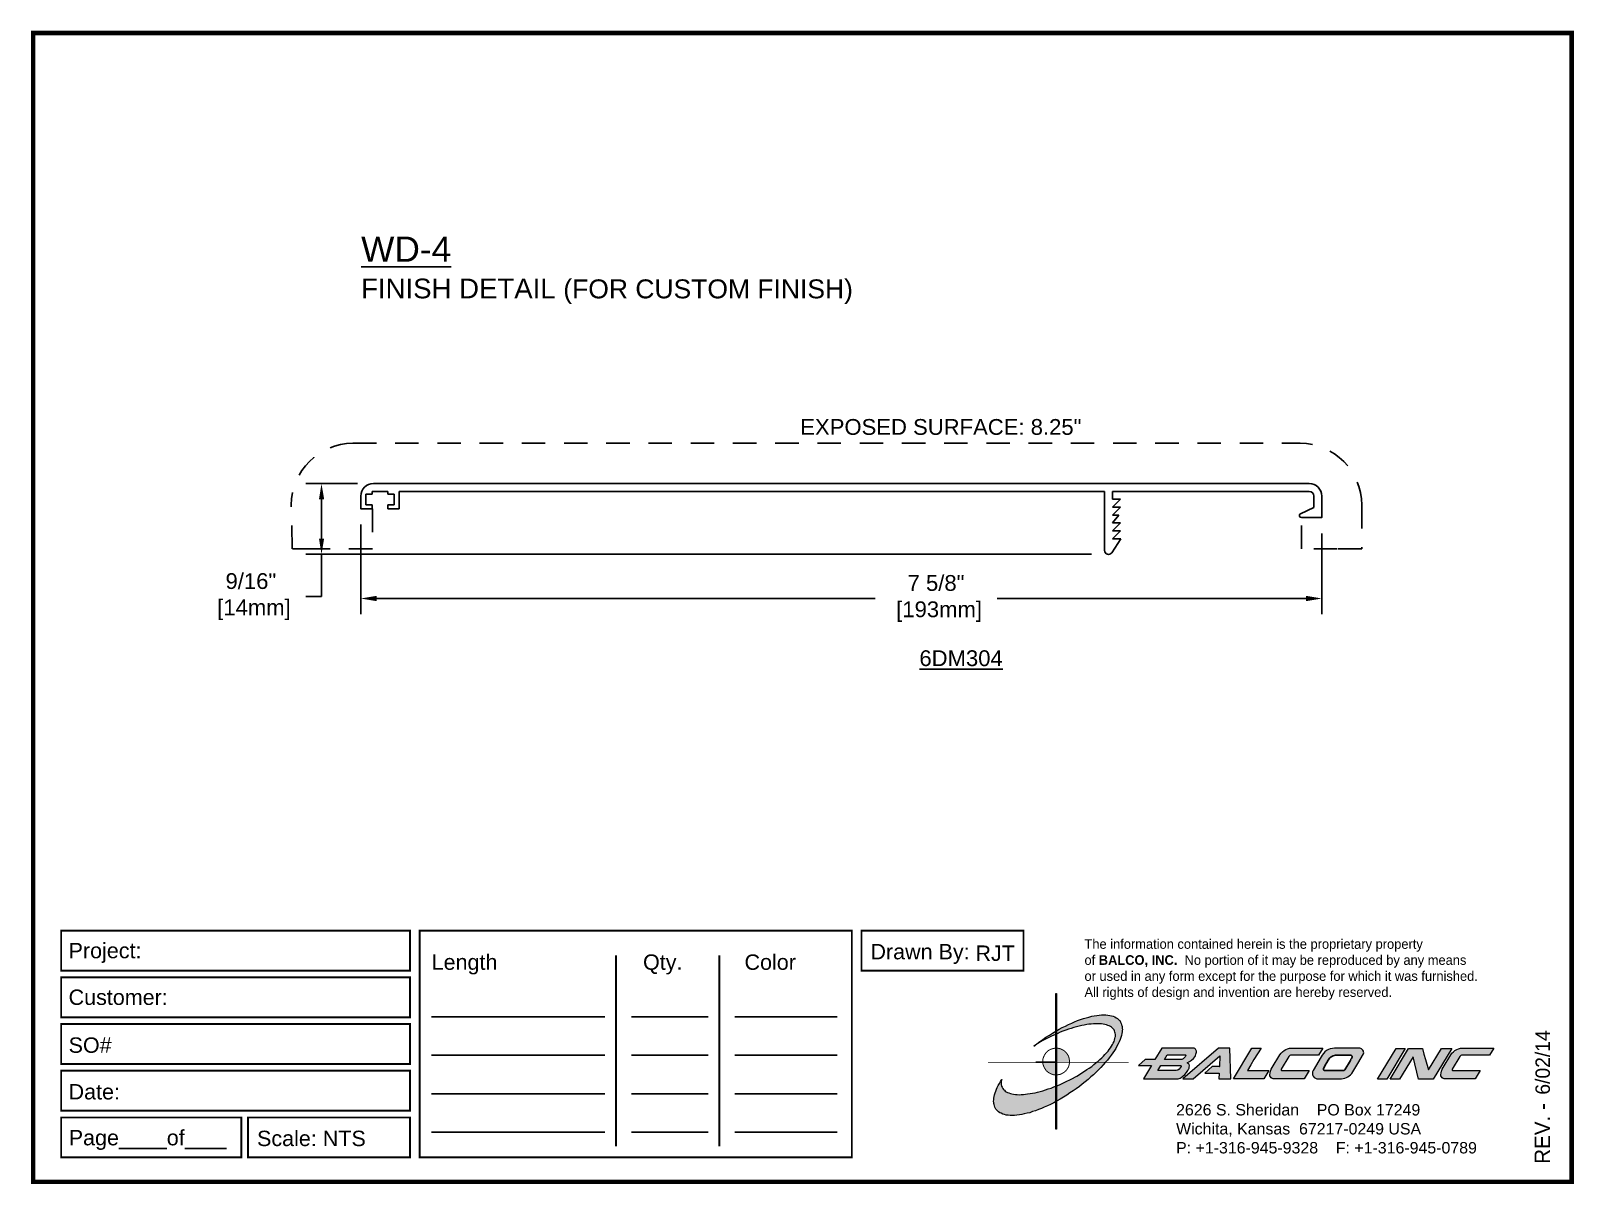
# Paper-space layout 'Finish Detail' of a CAD drawing. Header units: inches. Extents: x 0 to 10, y 0 to 7.5.
# The model-space entities are those that its viewports show. They can reach past a viewport. Long polylines and large blocks are cut down to what shows.
import ezdxf

# ---------------------------------------------------------------- set-up
doc = ezdxf.new("R2010")
doc.units = ezdxf.units.IN
doc.header["$MEASUREMENT"] = 0
doc.linetypes.add('DASHED2', pattern=[0.375, 0.25, -0.125])
for name, color, linetype in [('Border', 7, 'Continuous'), ('Dimensions', 3, 'Continuous'), ('Metals', 7, 'Continuous'), ('Text', 2, 'Continuous')]:
    doc.layers.add(name, color=color, linetype=linetype)
doc.styles.add('arial', font='arial.ttf')
doc.styles.add('Copyright', font='ERASDEMI.TTF')
doc.dimstyles.new('ARIAL', dxfattribs={"dimtxt": 0.125, "dimasz": 0.125, "dimexe": 0.125, "dimexo": 0.125, "dimgap": 0.125, "dimtad": 0, "dimtih": 1, "dimtoh": 1, "dimdec": 4, "dimzin": 0, "dimdsep": 46, "dimlunit": 4, "dimtxsty": 'arial', "dimcen": 0.09, "dimadec": 0, "dimazin": 0, "dimtfac": 1, "dimtdec": 4, "dimtofl": 0, "dimtmove": 0, "dimatfit": 3, "dimfxl": 0, "dimfrac": 2, "dimtolj": 1, "dimtzin": 0, "dimarcsym": 0})

# ---------------------------------------------------------------- blocks, each defined once
blk = doc.blocks.new('ACADlogo')
h = blk.add_hatch(color=256)
h.paths.add_polyline_path([(-3.346, 1.223), (-3.351, 1.223), (-3.351, 0.979), (-3.346, 0.982)])
h.paths.add_polyline_path([(-3.346, 0.961), (-3.351, 0.959), (-3.351, 0.868), (-3.346, 0.868)])
h.paths.add_polyline_path([(-3.346, 0.777), (-3.351, 0.777), (-3.351, 0.699), (-3.351, 0.695), (-3.35, 0.695), (-3.346, 0.695)])
h.paths.add_polyline_path([(-3.346, 0.864), (-3.346, 0.868), (-3.35, 0.868), (-3.351, 0.868), (-3.351, 0.777), (-3.346, 0.777), (-3.346, 0.778), (-3.348, 0.778)])
h.paths.add_polyline_path([(-3.346, 0.524), (-3.351, 0.521), (-3.351, 0.342), (-3.346, 0.342)])
h.paths.add_polyline_path([(-3.346, 0.695), (-3.351, 0.695), (-3.351, 0.621), (-3.346, 0.623)])
h.paths.add_polyline_path([(-3.346, 0.623), (-3.351, 0.621), (-3.351, 0.521), (-3.346, 0.524)])
h.paths.add_polyline_path([(-3.346, 0.982), (-3.351, 0.979), (-3.351, 0.959), (-3.346, 0.961)])
h = blk.add_hatch(color=175)
h.paths.add_polyline_path([(-3.518, 0.573), (-3.534, 0.571), (-3.548, 0.569), (-3.562, 0.567), (-3.576, 0.567), (-3.589, 0.566), (-3.602, 0.567), (-3.614, 0.568), (-3.625, 0.569), (-3.636, 0.572), (-3.646, 0.574), (-3.656, 0.577), (-3.664, 0.581), (-3.673, 0.585), (-3.679, 0.589), (-3.685, 0.595), (-3.688, 0.598), (-3.691, 0.6), (-3.695, 0.607), (-3.699, 0.614), (-3.703, 0.621), (-3.704, 0.626), (-3.705, 0.631), (-3.706, 0.637), (-3.706, 0.642), (-3.705, 0.648), (-3.705, 0.653), (-3.703, 0.659), (-3.702, 0.665), (-3.71, 0.652), (-3.717, 0.639), (-3.725, 0.626), (-3.731, 0.613), (-3.737, 0.601), (-3.741, 0.589), (-3.746, 0.577), (-3.749, 0.566), (-3.751, 0.555), (-3.753, 0.544), (-3.754, 0.538), (-3.754, 0.533), (-3.755, 0.523), (-3.754, 0.513), (-3.753, 0.508), (-3.752, 0.503), (-3.75, 0.494), (-3.748, 0.486), (-3.743, 0.477), (-3.74, 0.473), (-3.738, 0.469), (-3.734, 0.465), (-3.73, 0.461), (-3.723, 0.455), (-3.715, 0.449), (-3.706, 0.445), (-3.695, 0.44), (-3.685, 0.437), (-3.674, 0.434), (-3.661, 0.432), (-3.648, 0.431), (-3.634, 0.431), (-3.62, 0.431), (-3.604, 0.433), (-3.588, 0.435), (-3.572, 0.438), (-3.556, 0.441), (-3.538, 0.445), (-3.52, 0.449), (-3.503, 0.456), (-3.483, 0.461), (-3.464, 0.469), (-3.445, 0.477), (-3.426, 0.485), (-3.406, 0.494), (-3.385, 0.503), (-3.364, 0.514), (-3.351, 0.521), (-3.351, 0.621), (-3.364, 0.616), (-3.382, 0.609), (-3.4, 0.603), (-3.418, 0.598), (-3.436, 0.592), (-3.453, 0.587), (-3.47, 0.583), (-3.486, 0.579), (-3.503, 0.576)])
h.paths.add_polyline_path([(-3.215, 0.687), (-3.251, 0.667), (-3.289, 0.649), (-3.327, 0.631), (-3.345, 0.623), (-3.346, 0.623), (-3.346, 0.524), (-3.343, 0.525), (-3.323, 0.537), (-3.302, 0.549), (-3.28, 0.563), (-3.259, 0.577), (-3.238, 0.59), (-3.218, 0.605), (-3.198, 0.62), (-3.179, 0.635), (-3.16, 0.65), (-3.141, 0.665), (-3.123, 0.681), (-3.106, 0.696), (-3.089, 0.712), (-3.074, 0.727), (-3.058, 0.743), (-3.043, 0.759), (-3.03, 0.775), (-3.028, 0.777), (-3.085, 0.777), (-3.091, 0.772), (-3.105, 0.761), (-3.118, 0.75), (-3.134, 0.739), (-3.149, 0.729), (-3.165, 0.718), (-3.182, 0.707), (-3.198, 0.697)])
h.paths.add_polyline_path([(-2.921, 1.009), (-2.922, 1.015), (-2.924, 1.02), (-2.926, 1.029), (-2.931, 1.038), (-2.934, 1.043), (-2.936, 1.047), (-2.94, 1.05), (-2.943, 1.054), (-2.951, 1.06), (-2.959, 1.066), (-2.968, 1.071), (-2.978, 1.075), (-2.989, 1.079), (-3, 1.081), (-3.013, 1.083), (-3.026, 1.084), (-3.04, 1.084), (-3.054, 1.084), (-3.07, 1.083), (-3.085, 1.081), (-3.102, 1.079), (-3.118, 1.075), (-3.136, 1.07), (-3.153, 1.066), (-3.171, 1.06), (-3.191, 1.054), (-3.21, 1.047), (-3.229, 1.039), (-3.248, 1.031), (-3.268, 1.022), (-3.289, 1.012), (-3.31, 1.002), (-3.33, 0.991), (-3.346, 0.982), (-3.346, 0.961), (-3.342, 0.962), (-3.323, 0.971), (-3.305, 0.978), (-3.287, 0.984), (-3.268, 0.991), (-3.251, 0.996), (-3.234, 1.002), (-3.216, 1.007), (-3.199, 1.011), (-3.182, 1.015), (-3.167, 1.018), (-3.15, 1.021), (-3.136, 1.023), (-3.121, 1.025), (-3.107, 1.026), (-3.093, 1.026), (-3.079, 1.027), (-3.067, 1.026), (-3.054, 1.026), (-3.043, 1.025), (-3.032, 1.022), (-3.022, 1.02), (-3.013, 1.016), (-3.004, 1.013), (-2.997, 1.009), (-2.989, 1.005), (-2.983, 0.999), (-2.98, 0.996), (-2.978, 0.994), (-2.973, 0.987), (-2.969, 0.981), (-2.967, 0.973), (-2.965, 0.965), (-2.964, 0.957), (-2.964, 0.949), (-2.964, 0.944), (-2.965, 0.94), (-2.967, 0.93), (-2.969, 0.921), (-2.973, 0.911), (-2.978, 0.901), (-2.983, 0.891), (-2.989, 0.881), (-2.996, 0.871), (-3.004, 0.86), (-3.012, 0.849), (-3.021, 0.838), (-3.032, 0.827), (-3.042, 0.816), (-3.053, 0.805), (-3.065, 0.794), (-3.077, 0.783), (-3.085, 0.777), (-3.028, 0.777), (-3.016, 0.791), (-3.004, 0.806), (-2.992, 0.822), (-2.981, 0.837), (-2.971, 0.852), (-2.962, 0.866), (-2.954, 0.882), (-2.946, 0.896), (-2.939, 0.91), (-2.934, 0.924), (-2.929, 0.938), (-2.926, 0.944), (-2.925, 0.951), (-2.922, 0.963), (-2.92, 0.975), (-2.92, 0.982), (-2.919, 0.987), (-2.92, 0.999), (-2.92, 1.005)])
h.paths.add_polyline_path([(-3.372, 0.966), (-3.393, 0.953), (-3.415, 0.94), (-3.435, 0.925), (-3.455, 0.911), (-3.475, 0.897), (-3.494, 0.882), (-3.468, 0.898), (-3.439, 0.915), (-3.41, 0.93), (-3.396, 0.938), (-3.38, 0.945), (-3.351, 0.959), (-3.351, 0.979)])
h = blk.add_hatch(color=256)
h.paths.add_polyline_path([(-3.268, 0.814), (-3.27, 0.819), (-3.273, 0.824), (-3.276, 0.828), (-3.279, 0.833), (-3.282, 0.837), (-3.286, 0.841), (-3.29, 0.845), (-3.294, 0.849), (-3.298, 0.852), (-3.303, 0.855), (-3.308, 0.858), (-3.313, 0.86), (-3.318, 0.863), (-3.323, 0.864), (-3.328, 0.866), (-3.334, 0.867), (-3.339, 0.868), (-3.345, 0.868), (-3.346, 0.868), (-3.346, 0.777), (-3.335, 0.777), (-3.262, 0.777), (-3.262, 0.781), (-3.262, 0.787), (-3.263, 0.792), (-3.264, 0.798), (-3.265, 0.803), (-3.266, 0.808)])
h.paths.add_polyline_path([(-3.351, 0.777), (-3.436, 0.777), (-3.435, 0.773), (-3.435, 0.768), (-3.434, 0.762), (-3.432, 0.757), (-3.431, 0.752), (-3.428, 0.747), (-3.426, 0.742), (-3.423, 0.737), (-3.42, 0.732), (-3.417, 0.728), (-3.414, 0.723), (-3.41, 0.719), (-3.406, 0.716), (-3.401, 0.712), (-3.397, 0.709), (-3.392, 0.706), (-3.387, 0.704), (-3.382, 0.701), (-3.377, 0.699), (-3.372, 0.698), (-3.367, 0.696), (-3.361, 0.695), (-3.356, 0.695), (-3.351, 0.695)])
h.paths.add_polyline_path([(-3.346, 0.868), (-3.35, 0.868), (-3.351, 0.868), (-3.351, 0.777), (-3.346, 0.777)])
h = blk.add_hatch(color=256)
h.paths.add_polyline_path([(-2.438, 0.844, 0.412988), (-2.461, 0.869), (-2.663, 0.869), (-2.707, 0.794), (-2.771, 0.794), (-2.815, 0.755), (-2.73, 0.755), (-2.781, 0.668), (-2.563, 0.668, 0.107996), (-2.538, 0.677, 0.108939), (-2.494, 0.724, 0.080345), (-2.483, 0.745, 0.419497), (-2.499, 0.773, 0.149928), (-2.447, 0.815, 0.134283)])
h.paths.add_polyline_path([(-2.507, 0.821, -0.209012), (-2.532, 0.794), (-2.538, 0.794), (-2.646, 0.794), (-2.627, 0.825), (-2.51, 0.825, -0.56619)], flags=16)
h.paths.add_polyline_path([(-2.538, 0.75, -0.241309), (-2.569, 0.722), (-2.688, 0.722), (-2.669, 0.755), (-2.541, 0.755, -0.56619)], flags=16)
for points in [[(-2.285, 0.819), (-2.287, 0.748), (-2.335, 0.748), (-2.383, 0.705), (-2.29, 0.705), (-2.292, 0.668), (-2.215, 0.668), (-2.221, 0.869), (-2.295, 0.869), (-2.527, 0.668), (-2.458, 0.668)], [(-2.018, 0.869), (-2.079, 0.869), (-2.198, 0.668), (-2, 0.668), (-1.968, 0.722), (-2.107, 0.722), (-2.085, 0.759), (-2.064, 0.794)], [(-1.617, 0.869), (-1.807, 0.869, 0.270182), (-1.896, 0.825), (-1.946, 0.742, 0.109019), (-1.961, 0.695, 0.340665), (-1.945, 0.672, 0.129907), (-1.923, 0.668), (-1.738, 0.668), (-1.706, 0.722), (-1.878, 0.722), (-1.882, 0.722, -0.601242), (-1.887, 0.731), (-1.838, 0.813, -0.253048), (-1.821, 0.823), (-1.645, 0.823)], [(-1.083, 0.867), (-1.14, 0.867), (-1.261, 0.667), (-1.26, 0.667), (-1.202, 0.667)], [(-0.96, 0.83), (-0.969, 0.867), (-1.061, 0.867), (-1.179, 0.667), (-1.12, 0.667), (-1.031, 0.812), (-0.995, 0.667), (-0.9, 0.667), (-0.778, 0.867), (-0.846, 0.867), (-0.931, 0.727), (-0.951, 0.795)], [(-0.507, 0.869), (-0.697, 0.869, 0.270182), (-0.786, 0.825), (-0.836, 0.742, 0.109019), (-0.85, 0.695, 0.340665), (-0.835, 0.672, 0.129907), (-0.812, 0.668), (-0.628, 0.668), (-0.595, 0.722), (-0.768, 0.722), (-0.772, 0.722, -0.601242), (-0.777, 0.731), (-0.728, 0.813, -0.253048), (-0.71, 0.823), (-0.534, 0.823)], [(-3.346, 0.623), (-3.351, 0.621), (-3.351, 0.521), (-3.346, 0.524)]]:
    blk.add_hatch(color=256).paths.add_polyline_path(points)
h = blk.add_hatch(color=256)
h.paths.add_polyline_path([(-1.377, 0.868), (-1.383, 0.868), (-1.383, 0.868), (-1.44, 0.868), (-1.492, 0.868), (-1.541, 0.868, 0.297712), (-1.628, 0.811), (-1.68, 0.723, 0.585116), (-1.646, 0.668), (-1.506, 0.668, 0.210586), (-1.429, 0.703), (-1.415, 0.726), (-1.389, 0.769), (-1.352, 0.831, 0.4352)])
h.paths.add_polyline_path([(-1.437, 0.823, -0.603783), (-1.428, 0.805), (-1.431, 0.801), (-1.434, 0.796), (-1.438, 0.789), (-1.474, 0.728, -0.229001), (-1.489, 0.722), (-1.494, 0.722), (-1.501, 0.722), (-1.597, 0.722), (-1.604, 0.722, -0.492401), (-1.613, 0.734), (-1.601, 0.757), (-1.591, 0.775), (-1.582, 0.791, -0.238368), (-1.535, 0.823)], flags=16)
for q in [(-3.48, 0.777), (-3.351, 0.642)]:
    blk.add_line((-3.351, 0.777), q)
at = {"color": 7, "lineweight": 0}
for points in [[(-3.351, 1.223), (-3.346, 1.223), (-3.346, 0.342), (-3.351, 0.342), (-3.351, 1.223)], [(-2.292, 0.668), (-2.215, 0.668), (-2.221, 0.869), (-2.295, 0.869), (-2.527, 0.668), (-2.458, 0.668), (-2.285, 0.819), (-2.287, 0.748), (-2.286, 0.748), (-2.335, 0.748), (-2.383, 0.705), (-2.29, 0.705), (-2.292, 0.668), (-2.292, 0.668)], [(-2.198, 0.668), (-2.079, 0.869), (-2.018, 0.869), (-2.064, 0.794), (-2.085, 0.759), (-2.107, 0.722), (-1.968, 0.722), (-2, 0.668), (-2.198, 0.668), (-2.198, 0.668)], [(-1.383, 0.868), (-1.383, 0.868)], [(-1.261, 0.667), (-1.14, 0.867), (-1.083, 0.867), (-1.202, 0.667), (-1.26, 0.667), (-1.261, 0.667), (-1.261, 0.667)], [(-0.9, 0.667), (-0.995, 0.667), (-1.031, 0.812), (-1.12, 0.667), (-1.179, 0.667), (-1.061, 0.867), (-0.969, 0.867), (-0.96, 0.83), (-0.951, 0.795), (-0.931, 0.727), (-0.846, 0.867), (-0.778, 0.867), (-0.9, 0.667), (-0.9, 0.667)]]:
    blk.add_lwpolyline(points, dxfattribs=at)
at = {"color": 175, "lineweight": 0}
blk.add_lwpolyline([(-2.926, 1.029), (-2.924, 1.02), (-2.922, 1.015), (-2.921, 1.009), (-2.92, 1.005), (-2.92, 0.999), (-2.919, 0.987), (-2.92, 0.982), (-2.92, 0.975), (-2.922, 0.963), (-2.925, 0.951), (-2.926, 0.944), (-2.929, 0.938), (-2.934, 0.924), (-2.939, 0.91), (-2.946, 0.896), (-2.954, 0.882), (-2.962, 0.866), (-2.971, 0.852), (-2.981, 0.837), (-2.992, 0.822), (-3.004, 0.806), (-3.016, 0.791), (-3.03, 0.775), (-3.043, 0.759), (-3.058, 0.743), (-3.074, 0.727), (-3.089, 0.712), (-3.106, 0.696), (-3.123, 0.681), (-3.141, 0.665), (-3.16, 0.65), (-3.179, 0.635), (-3.198, 0.62), (-3.218, 0.605), (-3.238, 0.59), (-3.259, 0.577), (-3.28, 0.563), (-3.302, 0.549), (-3.323, 0.537), (-3.343, 0.525), (-3.364, 0.514), (-3.385, 0.503), (-3.406, 0.494), (-3.426, 0.485), (-3.445, 0.477), (-3.464, 0.469), (-3.483, 0.461), (-3.503, 0.456), (-3.52, 0.449), (-3.538, 0.445), (-3.556, 0.441), (-3.572, 0.438), (-3.588, 0.435), (-3.604, 0.433), (-3.62, 0.431), (-3.634, 0.431), (-3.648, 0.431), (-3.661, 0.432), (-3.674, 0.434), (-3.685, 0.437), (-3.695, 0.44), (-3.706, 0.445), (-3.715, 0.449), (-3.723, 0.455), (-3.73, 0.461), (-3.734, 0.465), (-3.738, 0.469), (-3.74, 0.473), (-3.743, 0.477), (-3.748, 0.486), (-3.75, 0.494), (-3.752, 0.503), (-3.753, 0.508), (-3.754, 0.513), (-3.755, 0.523), (-3.754, 0.533), (-3.754, 0.538), (-3.753, 0.544), (-3.751, 0.555), (-3.749, 0.566), (-3.746, 0.577), (-3.741, 0.589), (-3.737, 0.601), (-3.731, 0.613), (-3.725, 0.626), (-3.717, 0.639), (-3.71, 0.652), (-3.702, 0.665), (-3.703, 0.659), (-3.705, 0.653), (-3.705, 0.648), (-3.706, 0.642), (-3.706, 0.637), (-3.705, 0.631), (-3.704, 0.626), (-3.703, 0.621), (-3.699, 0.614), (-3.695, 0.607), (-3.691, 0.6), (-3.688, 0.598), (-3.685, 0.595), (-3.679, 0.589), (-3.673, 0.585), (-3.664, 0.581), (-3.656, 0.577), (-3.646, 0.574), (-3.636, 0.572), (-3.625, 0.569), (-3.614, 0.568), (-3.602, 0.567), (-3.589, 0.566), (-3.576, 0.567), (-3.562, 0.567), (-3.548, 0.569), (-3.534, 0.571), (-3.518, 0.573), (-3.503, 0.576), (-3.486, 0.579), (-3.47, 0.583), (-3.453, 0.587), (-3.436, 0.592), (-3.418, 0.598), (-3.4, 0.603), (-3.382, 0.609), (-3.364, 0.616), (-3.345, 0.623), (-3.327, 0.631), (-3.289, 0.649), (-3.251, 0.667), (-3.215, 0.687), (-3.198, 0.697), (-3.182, 0.707), (-3.165, 0.718), (-3.149, 0.729), (-3.134, 0.739), (-3.118, 0.75), (-3.105, 0.761), (-3.091, 0.772), (-3.077, 0.783), (-3.065, 0.794), (-3.053, 0.805), (-3.042, 0.816), (-3.032, 0.827), (-3.021, 0.838), (-3.012, 0.849), (-3.004, 0.86), (-2.996, 0.871), (-2.989, 0.881), (-2.983, 0.891), (-2.978, 0.901), (-2.973, 0.911), (-2.969, 0.921), (-2.967, 0.93), (-2.965, 0.94), (-2.964, 0.944), (-2.964, 0.949), (-2.964, 0.957), (-2.965, 0.965), (-2.967, 0.973), (-2.969, 0.981), (-2.973, 0.987), (-2.978, 0.994), (-2.98, 0.996), (-2.983, 0.999), (-2.989, 1.005), (-2.997, 1.009), (-3.004, 1.013), (-3.013, 1.016), (-3.022, 1.02), (-3.032, 1.022), (-3.043, 1.025), (-3.054, 1.026), (-3.067, 1.026), (-3.079, 1.027), (-3.093, 1.026), (-3.107, 1.026), (-3.121, 1.025), (-3.136, 1.023), (-3.15, 1.021), (-3.167, 1.018), (-3.182, 1.015), (-3.199, 1.011), (-3.216, 1.007), (-3.234, 1.002), (-3.251, 0.996), (-3.268, 0.991), (-3.287, 0.984), (-3.305, 0.978), (-3.323, 0.971), (-3.342, 0.962), (-3.38, 0.945), (-3.396, 0.938), (-3.41, 0.93), (-3.439, 0.915), (-3.468, 0.898), (-3.494, 0.882), (-3.475, 0.897), (-3.455, 0.911), (-3.435, 0.925), (-3.415, 0.94), (-3.393, 0.953), (-3.372, 0.966), (-3.351, 0.979), (-3.33, 0.991), (-3.31, 1.002), (-3.289, 1.012), (-3.268, 1.022), (-3.248, 1.031), (-3.229, 1.039), (-3.21, 1.047), (-3.191, 1.054), (-3.171, 1.06), (-3.153, 1.066), (-3.136, 1.07), (-3.118, 1.075), (-3.102, 1.079), (-3.085, 1.081), (-3.07, 1.083), (-3.054, 1.084), (-3.04, 1.084), (-3.026, 1.084), (-3.013, 1.083), (-3, 1.081), (-2.989, 1.079), (-2.978, 1.075), (-2.968, 1.071), (-2.959, 1.066), (-2.951, 1.06), (-2.943, 1.054), (-2.94, 1.05), (-2.936, 1.047), (-2.934, 1.043), (-2.931, 1.038), (-2.926, 1.029), (-2.926, 1.029)], dxfattribs=at)
at = {"color": 7, "lineweight": 0, "const_width": 0.0064}
blk.add_lwpolyline([(-3.262, 0.781), (-3.262, 0.787), (-3.263, 0.792), (-3.264, 0.798), (-3.265, 0.803), (-3.266, 0.808), (-3.268, 0.814), (-3.27, 0.819), (-3.273, 0.824), (-3.276, 0.828), (-3.279, 0.833), (-3.282, 0.837), (-3.286, 0.841), (-3.29, 0.845), (-3.294, 0.849), (-3.298, 0.852), (-3.303, 0.855), (-3.308, 0.858), (-3.313, 0.86), (-3.318, 0.863), (-3.323, 0.864), (-3.328, 0.866), (-3.334, 0.867), (-3.339, 0.868), (-3.345, 0.868), (-3.35, 0.868), (-3.356, 0.868), (-3.361, 0.867), (-3.367, 0.866), (-3.372, 0.865), (-3.377, 0.863), (-3.382, 0.862), (-3.387, 0.859), (-3.392, 0.857), (-3.397, 0.854), (-3.401, 0.851), (-3.406, 0.847), (-3.41, 0.843), (-3.414, 0.839), (-3.417, 0.835), (-3.42, 0.831), (-3.423, 0.826), (-3.426, 0.821), (-3.428, 0.816), (-3.431, 0.811), (-3.432, 0.806), (-3.434, 0.801), (-3.435, 0.795), (-3.435, 0.79), (-3.436, 0.784), (-3.436, 0.779), (-3.435, 0.773), (-3.435, 0.768), (-3.434, 0.762), (-3.432, 0.757), (-3.431, 0.752), (-3.428, 0.747), (-3.426, 0.742), (-3.423, 0.737), (-3.42, 0.732), (-3.417, 0.728), (-3.414, 0.723), (-3.41, 0.719), (-3.406, 0.716), (-3.401, 0.712), (-3.397, 0.709), (-3.392, 0.706), (-3.387, 0.704), (-3.382, 0.701), (-3.377, 0.699), (-3.372, 0.698), (-3.367, 0.696), (-3.361, 0.695), (-3.356, 0.695), (-3.35, 0.695), (-3.345, 0.695), (-3.339, 0.695), (-3.334, 0.696), (-3.328, 0.697), (-3.323, 0.698), (-3.318, 0.7), (-3.313, 0.702), (-3.308, 0.705), (-3.303, 0.708), (-3.298, 0.711), (-3.294, 0.714), (-3.29, 0.718), (-3.286, 0.721), (-3.282, 0.726), (-3.279, 0.73), (-3.276, 0.734), (-3.273, 0.739), (-3.27, 0.744), (-3.268, 0.749), (-3.266, 0.754), (-3.265, 0.76), (-3.264, 0.765), (-3.263, 0.77), (-3.262, 0.776), (-3.262, 0.781)], dxfattribs=at)
at = {"color": 7, "lineweight": 0}
for points in [[(-2.447, 0.815, 0.130368), (-2.438, 0.843, 0.448367), (-2.463, 0.869), (-2.663, 0.869), (-2.707, 0.794), (-2.771, 0.794), (-2.815, 0.755), (-2.73, 0.755), (-2.781, 0.668), (-2.563, 0.668, 0.107996), (-2.538, 0.677, 0.108939), (-2.494, 0.724, 0.077395), (-2.484, 0.744, 0.430878), (-2.499, 0.773, 0.149928)], [(-2.507, 0.821, -0.209012), (-2.532, 0.794), (-2.538, 0.794), (-2.646, 0.794), (-2.627, 0.825), (-2.512, 0.825), (-2.509, 0.825, -0.531288)], [(-1.838, 0.813), (-1.887, 0.731, 0.587385), (-1.882, 0.722), (-1.878, 0.722), (-1.706, 0.722), (-1.738, 0.668), (-1.923, 0.668, -0.129907), (-1.945, 0.672, -0.349839), (-1.961, 0.696, -0.107341), (-1.946, 0.742), (-1.896, 0.825, -0.270182), (-1.807, 0.869), (-1.617, 0.869), (-1.645, 0.823), (-1.821, 0.823, 0.252436)], [(-1.68, 0.723, 0.585116), (-1.646, 0.668), (-1.506, 0.668, 0.210586), (-1.429, 0.703), (-1.415, 0.726), (-1.389, 0.769), (-1.352, 0.831, 0.4352), (-1.377, 0.868), (-1.383, 0.868), (-1.383, 0.868), (-1.44, 0.868), (-1.492, 0.868), (-1.541, 0.868, 0.297712), (-1.628, 0.811)], [(-0.728, 0.813), (-0.777, 0.731, 0.587385), (-0.772, 0.722), (-0.768, 0.722), (-0.595, 0.722), (-0.628, 0.668), (-0.812, 0.668, -0.129907), (-0.835, 0.672, -0.349839), (-0.85, 0.696, -0.107341), (-0.836, 0.742), (-0.786, 0.825, -0.270182), (-0.697, 0.869), (-0.507, 0.869), (-0.534, 0.823), (-0.71, 0.823, 0.252436)], [(-2.569, 0.722), (-2.688, 0.722), (-2.669, 0.755), (-2.543, 0.755), (-2.54, 0.755, -0.531288), (-2.538, 0.75, -0.241309)]]:
    blk.add_lwpolyline(points, format="xyb", close=True, dxfattribs=at)
blk.add_lwpolyline([(-1.437, 0.823), (-1.535, 0.823, 0.238368), (-1.582, 0.791), (-1.591, 0.775), (-1.601, 0.757), (-1.613, 0.734, 0.490298), (-1.604, 0.722), (-1.597, 0.722), (-1.501, 0.722), (-1.494, 0.722), (-1.489, 0.722, 0.229001), (-1.474, 0.728), (-1.438, 0.789), (-1.434, 0.796), (-1.431, 0.801), (-1.428, 0.805, 0.603783)], format="xyb", close=True)
blk.add_lwpolyline([(-2.879, 0.777, 0.00455, 0.00455, 0), (-3.791, 0.777, 0.00183, 0.00183, 0), (-3.791, 0.777, 0.00183, 0.00183, 0)], format="xyseb", dxfattribs=at)
blk = doc.blocks.new('Quantity Data')
at = {"layer": 'Border', "color": 253}
for p, q in [((2.755, 1.254), (3.881, 1.254)), ((4.054, 1.254), (4.553, 1.254)), ((4.725, 1.254), (5.389, 1.254)), ((2.755, 1.004), (3.881, 1.004)), ((4.054, 1.004), (4.553, 1.004)), ((4.725, 1.004), (5.389, 1.004)), ((2.755, 0.754), (3.881, 0.754)), ((4.054, 0.754), (4.553, 0.754)), ((4.725, 0.754), (5.389, 0.754)), ((2.755, 0.504), (3.881, 0.504)), ((4.054, 0.504), (4.553, 0.504)), ((4.725, 0.504), (5.389, 0.504))]:
    blk.add_line(p, q, dxfattribs=at)
at = {"layer": 'Border', "const_width": 0.0125}
blk.add_lwpolyline([(5.485, 0.341), (2.678, 0.341), (2.678, 1.813), (5.485, 1.813)], close=True, dxfattribs=at)
for points in [[(3.953, 1.653), (3.953, 0.412)], [(4.625, 1.653), (4.625, 0.412)]]:
    blk.add_lwpolyline(points, dxfattribs=at)
at = {"layer": 'Border', "style": 'arial'}
for s, p in [('Length', (2.756, 1.559)), ('Qty.', (4.129, 1.559)), ('Color', (4.788, 1.559))]:
    blk.add_text(s, height=0.1, dxfattribs=at).set_placement(p)
blk = doc.blocks.new('Drawn By')
at = {"layer": 'Border', "const_width": 0.0125}
blk.add_lwpolyline([(5.38, 1.813), (6.432, 1.813), (6.432, 1.554), (5.38, 1.554)], close=True, dxfattribs=at)
at = {"layer": 'Border', "style": 'arial'}
blk.add_text('Drawn By: ', height=0.1, dxfattribs=at).set_placement((5.438, 1.627))
blk.add_attdef('XXX', (6.12, 1.617), '', height=0.1, dxfattribs=at)
blk = doc.blocks.new('Project Info')
at = {"layer": 'Border', "const_width": 0.0125}
for points in [[(0.182, 1.813), (2.448, 1.813), (2.448, 1.554), (0.182, 1.554)], [(0.182, 1.51), (2.448, 1.51), (2.448, 1.251), (0.182, 1.251)], [(0.182, 1.207), (2.448, 1.207), (2.448, 0.947), (0.182, 0.947)], [(0.182, 0.904), (2.448, 0.904), (2.448, 0.644), (0.182, 0.644)], [(0.182, 0.6), (1.352, 0.6), (1.352, 0.341), (0.182, 0.341)], [(1.396, 0.6), (2.448, 0.6), (2.448, 0.341), (1.396, 0.341)]]:
    blk.add_lwpolyline(points, close=True, dxfattribs=at)
at = {"layer": 'Border', "style": 'arial'}
for s, p in [('Project:', (0.23, 1.634)), ('Customer:', (0.23, 1.331)), ('SO#', (0.23, 1.02)), ('Date:', (0.23, 0.717)), ('Page%%u        %%uof%%u       ', (0.231, 0.419)), ('Scale: NTS', (1.454, 0.414))]:
    blk.add_text(s, height=0.1, dxfattribs=at).set_placement(p)
blk = doc.blocks.new('REV')
at = {"style": 'Copyright'}
blk.add_text('REV. -', height=0.1, rotation=90, dxfattribs=at).set_placement((-0.142, 0.117))
at = {"style": 'Copyright', "flags": 4}
blk.add_attdef('REVISIONDATE', (-0.142, 0.566), '', height=0.0938, rotation=90, dxfattribs=at)
blk = doc.blocks.new('*D17')
at = {"layer": 'Defpoints', "color": 0}
for p in [(17.904, 4.713), (18.315, 4.713), (24.125, 4.153)]:
    blk.add_point(p, dxfattribs=at)
at = {"layer": 'Dimensions', "color": 0, "lineweight": -2}
for p, q in [((18.19, 4.713), (17.779, 4.713)), ((17.904, 4.588), (17.904, 4.278)), ((24, 4.153), (17.779, 4.153)), ((17.904, 4.153), (17.904, 3.818)), ((17.904, 3.818), (17.779, 3.818))]:
    blk.add_line(p, q, dxfattribs=at)
at = {"layer": 'Dimensions', "color": 0}
for points in [[(17.884, 4.588), (17.925, 4.588), (17.904, 4.713)], [(17.884, 4.278), (17.925, 4.278), (17.904, 4.153)]]:
    blk.add_solid(points, dxfattribs=at)
at = {"layer": 'Dimensions', "color": 0, "insert": (17.345, 3.818), "char_height": 0.125, "attachment_point": 5, "style": 'arial'}
blk.add_mtext('\\A1;9/16"\\P [14mm]', dxfattribs=at)
blk = doc.blocks.new('*D18')
at = {"layer": 'Defpoints', "color": 0}
for p in [(18.215, 4.513), (25.823, 4.443), (18.215, 3.803)]:
    blk.add_point(p, dxfattribs=at)
at = {"layer": 'Dimensions', "color": 0, "lineweight": -2}
for p, q in [((18.215, 4.388), (18.215, 3.678)), ((25.823, 4.318), (25.823, 3.678)), ((18.34, 3.803), (22.286, 3.803)), ((25.698, 3.803), (23.252, 3.803))]:
    blk.add_line(p, q, dxfattribs=at)
at = {"layer": 'Dimensions', "color": 0}
for points in [[(18.34, 3.824), (18.34, 3.782), (18.215, 3.803)], [(25.698, 3.824), (25.698, 3.782), (25.823, 3.803)]]:
    blk.add_solid(points, dxfattribs=at)
at = {"layer": 'Dimensions', "color": 0, "insert": (22.769, 3.803), "char_height": 0.125, "attachment_point": 5, "style": 'arial'}
blk.add_mtext('\\A1;7 5/8"\\P [193mm]', dxfattribs=at)

msp = doc.modelspace()

# ---------------------------------------------------------------- linework, layer by layer
for p, q in [((18.30503, 4.65142), (18.43003, 4.65142)), ((18.30503, 4.62842), (18.30503, 4.65142)), ((18.43003, 4.65142), (18.43003, 4.62842)), ((18.52003, 4.65142), (24.10303, 4.65142)), ((18.52003, 4.51342), (18.52003, 4.65142)), ((24.10303, 4.65142), (24.10303, 4.18267)), ((24.16503, 4.58892), (24.16503, 4.65142)), ((24.16503, 4.65142), (25.72303, 4.65142)), ((18.25503, 4.62842), (18.30503, 4.62842)), ((18.25503, 4.54342), (18.25503, 4.62842)), ((18.30503, 4.54342), (18.25503, 4.54342)), ((18.30503, 4.51342), (18.30503, 4.54342)), ((18.43003, 4.62842), (18.48003, 4.62842)), ((18.48003, 4.54342), (18.43003, 4.54342)), ((18.43003, 4.54342), (18.43003, 4.51342)), ((18.48003, 4.62842), (18.48003, 4.54342)), ((24.16503, 4.52642), (24.22803, 4.58892)), ((24.22803, 4.58892), (24.16503, 4.58892)), ((24.16503, 4.46392), (24.22803, 4.52642)), ((24.22803, 4.52642), (24.16503, 4.52642)), ((25.76103, 4.52342), (25.6543, 4.47394)), ((25.76103, 4.61342), (25.76103, 4.52342)), ((18.43003, 4.51342), (18.52003, 4.51342)), ((24.21672, 4.46392), (24.16503, 4.46392)), ((24.16503, 4.40142), (24.21672, 4.46392)), ((24.22803, 4.40142), (24.16503, 4.40142)), ((24.16503, 4.33892), (24.22803, 4.40142)), ((24.16042, 4.16555), (24.23303, 4.27642)), ((24.16503, 4.27642), (24.22803, 4.33892)), ((24.22803, 4.33892), (24.16503, 4.33892)), ((24.23303, 4.27642), (24.16503, 4.27642))]:
    msp.add_line(p, q)
msp.add_lwpolyline([(25.66103, 4.44342), (25.82303, 4.44342), (25.82303, 4.61342, 0.41421356), (25.72303, 4.71342), (18.31503, 4.71342, 0.41421356), (18.21503, 4.61342), (18.21503, 4.51342), (18.30503, 4.51342)], format="xyb")
for centre, radius, start, end in [((25.72303, 4.61342), 0.038, 0, 90), ((25.66103, 4.45942), 0.016, 114.874303, 270), ((24.13428, 4.18267), 0.03125, 180, 326.779929)]:
    msp.add_arc(centre, radius, start, end)
at = {"layer": 'Metals', "linetype": 'DASHED2', "ltscale": 0.5}
msp.add_lwpolyline([(18.30717, 4.51342), (18.30717, 4.19503), (17.85891, 4.19503), (17.67268, 4.19503), (17.66479, 4.54342, -0.41421356), (18.15303, 5.03166), (25.65103, 5.03166, -0.41421356), (26.13926, 4.54342), (26.13926, 4.19503), (25.94515, 4.19503), (25.66103, 4.19503), (25.66103, 4.44342)], format="xyb", dxfattribs=at)

# ---------------------------------------------------------------- texts
at = {"layer": 'Text', "insert": (18.21743, 6.66886), "char_height": 0.2, "width": 5, "attachment_point": 1, "style": 'arial'}
msp.add_mtext('{\\LWD-4\\P\\H0.78125x;\\lFINISH DETAIL \\H0.96x;(FOR CUSTOM FINISH)}', dxfattribs=at)
at = {"layer": 'Text', "char_height": 0.125, "style": 'arial'}
for s, insert, attachment_point in [('EXPOSED SURFACE: 8.25"', (22.80724, 5.16037), 5), ('{\\L6DM304 }', (22.63723, 3.39295), 1)]:
    msp.add_mtext(s, dxfattribs=dict(at, insert=insert, attachment_point=attachment_point))

# ---------------------------------------------------------------- dimensions: what is measured, and where the dimension line sits
at = {"layer": 'Dimensions'}
for base, p1, p2, angle, picture, middle in [((17.90441, 4.71342), (24.12534, 4.15273), (18.31503, 4.71342), 90, '*D17', (17.34472, 3.81817)), ((18.21503, 3.80281), (25.82303, 4.44342), (18.21503, 4.51342), 180, '*D18', (22.76903, 3.80281))]:
    dim = msp.add_linear_dim(base=base, p1=p1, p2=p2, angle=angle, dimstyle='ARIAL', override={"dimpost": '\\X'}, dxfattribs=at)
    dim.commit()
    dim.dimension.update_dxf_attribs({"geometry": picture, "text_midpoint": middle, "dimtype": 160})

psp = doc.layouts.new('Finish Detail')

# ---------------------------------------------------------------- linework, layer by layer
at = {"layer": 'Border', "const_width": 0.03}
psp.add_lwpolyline([(0.015, 7.476), (10.008, 7.476), (10.008, 0.015), (0.015, 0.015)], close=True, dxfattribs=at)

# ---------------------------------------------------------------- block references
for name, p in [('Project Info', (0.015, -0.167)), ('Quantity Data', (-0.153, -0.167))]:
    psp.add_blockref(name, p)
psp.add_blockref('Drawn By', (0.015, -0.167)).add_auto_attribs({'XXX': 'RJT'})
at = {"layer": 'Border'}
psp.add_blockref('ACADlogo', (10.008, 0.015), dxfattribs=at)
at = {"layer": 'Text'}
psp.add_blockref('REV', (10.008, 0.015), dxfattribs=at).add_auto_attribs({'REVISIONDATE': '6/02/14'})

# ---------------------------------------------------------------- texts
at = {"insert": (6.843, 1.591), "char_height": 0.0625, "width": 50.295, "attachment_point": 1, "style": 'Copyright'}
psp.add_mtext('The information contained herein is the proprietary property\\Pof {\\fEras Bold ITC|b0|i0|c0|p34;BALCO, INC.}  No portion of it may be reproduced by any means\\Por used in any form except for the purpose for which it was furnished.\\PAll rights of design and invention are hereby reserved.', dxfattribs=at)
at = {"layer": 'Border', "insert": (7.438, 0.52), "char_height": 0.074, "width": 2.3438, "attachment_point": 1, "style": 'arial'}
psp.add_mtext('2626 S. Sheridan    PO Box 17249\\PWichita, Kansas  67217-0249 USA \\PP: +1-316-945-9328    F: +1-316-945-0789', dxfattribs=at)

# ---------------------------------------------------------------- viewports
at = {"layer": '0'}
psp.add_viewport(center=(5.012, 3.745), size=(9.993, 7.46055), view_center_point=(21.71226, 3.73138), view_height=9.0935875, dxfattribs=at)

doc.saveas('drawing.dxf')
